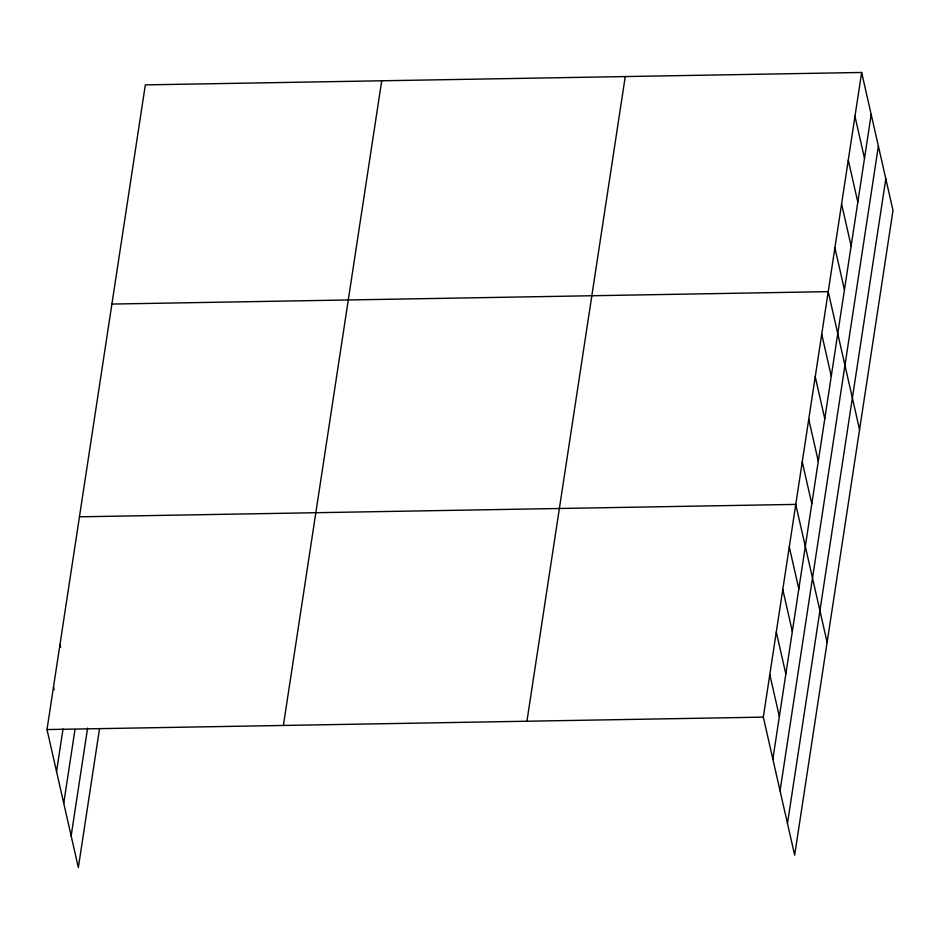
<?xml version="1.0" encoding="UTF-8"?>
<svg xmlns="http://www.w3.org/2000/svg" width="940" height="940" viewBox="0 0 940 940"><rect width="100%" height="100%" fill="white"/><g stroke="black" fill="none" stroke-linecap="round" stroke-linejoin="round"><path stroke-width="1.41" d="M99.546 728.547L78.349 867.538L47 729.558L145.336 84.882L861.651 72.462L893 210.442L794.664 855.118L763.315 717.126L861.651 72.462M56.541 771.552L63.027 729.005M63.744 803.23L74.989 729.475M71.158 835.86L87.596 728.077M283.387 725.457L381.722 80.781M526.929 721.227L625.264 76.563M772.856 759.132L871.192 114.457M780.059 790.798L878.383 146.135M787.473 823.44L885.809 178.776M111.895 304.066L828.222 291.647L859.571 429.639M79.454 516.812L795.769 504.392L827.118 642.373M47 729.558L763.315 717.126M854.965 116.302L864.506 158.296M848.28 160.141L857.82 202.135M841.594 203.98L851.135 245.975M834.908 247.808L844.449 289.814M821.725 334.194L831.266 376.2M815.239 376.74L824.78 418.747M808.752 419.299L818.293 461.293M802.255 461.846L811.796 503.84M789.283 546.939L798.824 588.934M782.785 589.486L792.326 631.48M776.299 632.033L785.84 674.027M769.813 674.579L779.354 716.574M59.984 644.452L60.618 647.261M53.486 686.999L54.121 689.807"/></g></svg>
